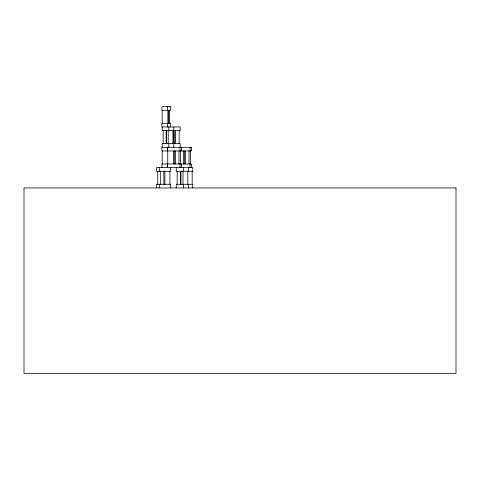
<?xml version="1.0" encoding="UTF-8"?>
<svg xmlns="http://www.w3.org/2000/svg" width="480" height="480" viewBox="0 0 480 480"><rect width="100%" height="100%" fill="white"/><g stroke="black" fill="none" stroke-linecap="round" stroke-linejoin="round"><path stroke-width="0.72" d="M192.774 187.944L192.774 184.29L176.244 184.29L176.244 187.944M192.174 171.276L192.174 184.29M191.526 167.622L191.526 163.962L161.928 163.962L161.928 167.622M190.464 150.954L190.464 163.962M190.08 147.294L190.08 150.954M190.08 163.962L190.08 167.622M189.012 150.954L189.012 163.962M188.448 167.622L188.448 171.276M188.448 184.29L188.448 187.944M187.824 171.276L187.824 184.29M185.472 150.954L185.472 163.962M184.368 150.954L184.368 163.962M183.624 167.622L183.624 171.276M183.624 184.29L183.624 187.944M183.462 150.954L183.462 163.962M183 171.276L183 184.29M181.482 147.294L181.482 150.954M181.482 163.962L181.482 167.622M180.924 171.276L180.924 184.29M180.492 171.276L180.492 184.29M180.42 150.954L180.42 163.962M180.24 147.294L180.24 143.634L162.186 143.634L162.186 147.294M180.036 147.294L180.036 150.954M180.036 163.962L180.036 167.622M179.154 130.626L179.154 143.634M178.968 150.954L178.968 163.962M177.168 171.276L177.168 184.29M176.244 167.622L176.244 171.276L192.774 171.276L192.774 167.622L156.36 167.622L156.36 171.276L170.544 171.276L170.544 167.622M175.536 130.626L175.536 143.634M175.428 150.954L175.428 163.962M174.696 130.626L174.696 143.634M174.324 150.954L174.324 163.962M173.808 126.966L173.808 130.626M173.808 143.634L173.808 147.294M173.418 150.954L173.418 163.962M173.256 130.626L173.256 143.634M173.052 130.626L173.052 143.634M170.622 126.966L170.622 123.312L161.928 123.312L161.928 126.966L180.24 126.966L180.24 130.626L162.186 130.626L162.186 126.966M170.544 187.944L170.544 184.29L156.36 184.29L156.36 187.944M169.944 171.276L169.944 184.29M169.536 110.298L169.536 123.312M168.72 110.298L168.72 123.312M168.756 126.966L168.756 130.626M168.756 143.634L168.756 147.294M168.204 130.626L168.204 143.634M167.88 110.298L167.88 123.312M167.748 150.954L167.748 163.962M167.628 106.644L167.628 110.298M167.628 123.312L167.628 126.966M167.628 147.294L167.628 150.954M167.628 163.962L167.628 167.622M167.43 147.294L167.43 150.954M167.43 163.962L167.43 167.622M166.356 130.626L166.356 143.634M166.11 130.626L166.11 143.634M164.886 171.276L164.886 184.29M163.848 171.276L163.848 184.29M163.152 130.626L163.152 143.634M162.186 110.298L162.186 123.312M162.186 150.954L162.186 163.962M160.692 171.276L160.692 184.29M159.312 167.622L159.312 171.276M159.312 184.29L159.312 187.944M157.734 171.276L157.734 184.29M170.622 106.644L161.928 106.644L161.928 110.298L170.622 110.298L170.622 106.644M191.526 147.294L161.928 147.294L161.928 150.954L191.526 150.954L191.526 147.294M456 187.944L24 187.944L24 373.356L456 373.356L456 187.944"/></g></svg>
